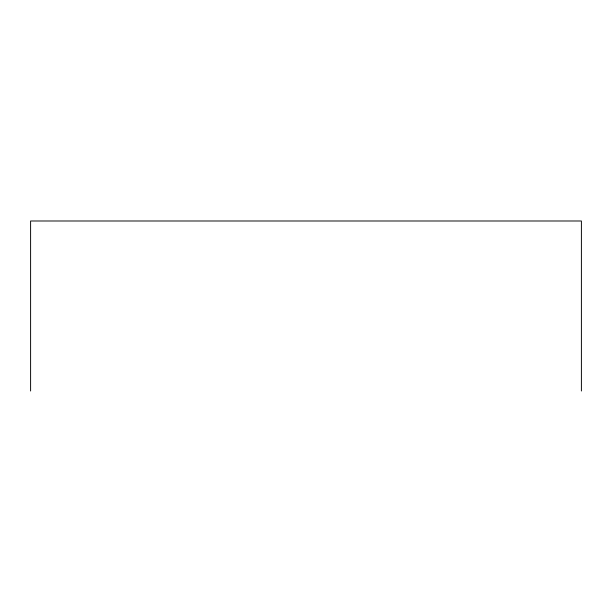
<?xml version="1.0" encoding="UTF-8"?>
<svg xmlns="http://www.w3.org/2000/svg" width="612" height="612" viewBox="0 0 612 612"><rect width="100%" height="100%" fill="white"/><g stroke="black" fill="none" stroke-linecap="round" stroke-linejoin="round"><path stroke-width="0.92" d="M581.4 391.007L581.4 220.993L30.6 220.993L30.6 391.007"/></g></svg>
